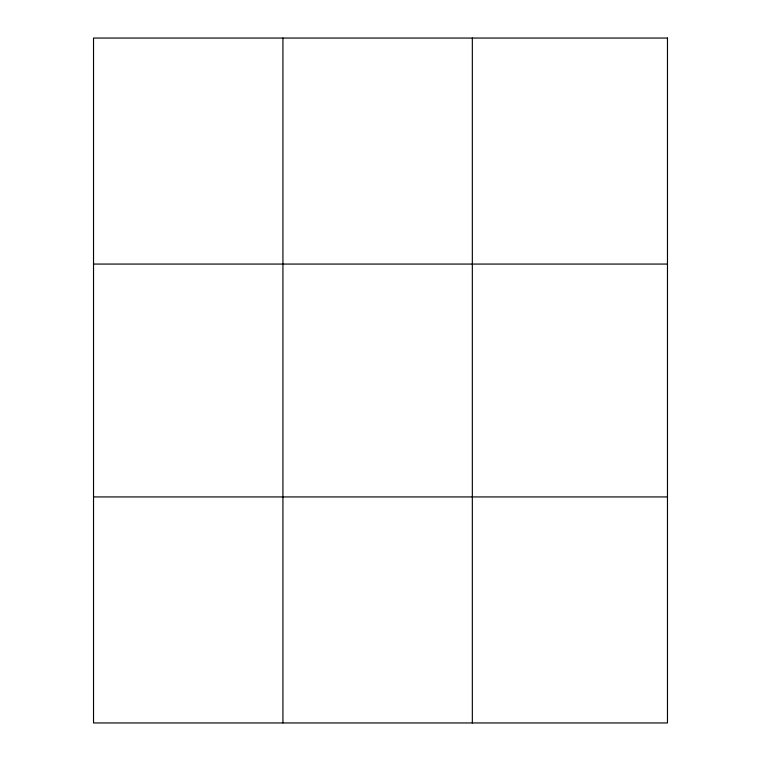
<?xml version="1.0" encoding="UTF-8"?>
<svg xmlns="http://www.w3.org/2000/svg" width="761" height="761" viewBox="0 0 761 761"><rect width="100%" height="100%" fill="white"/><g stroke="black" fill="none" stroke-linecap="round" stroke-linejoin="round"><path stroke-width="1.14" d="M282.93 38.05L282.93 722.95M472.334 38.05L472.334 722.95M93.527 264.067L667.473 264.067M93.527 496.933L667.473 496.933M667.473 38.05L667.473 722.95L93.527 722.95L93.527 38.05L667.473 38.05"/></g></svg>
